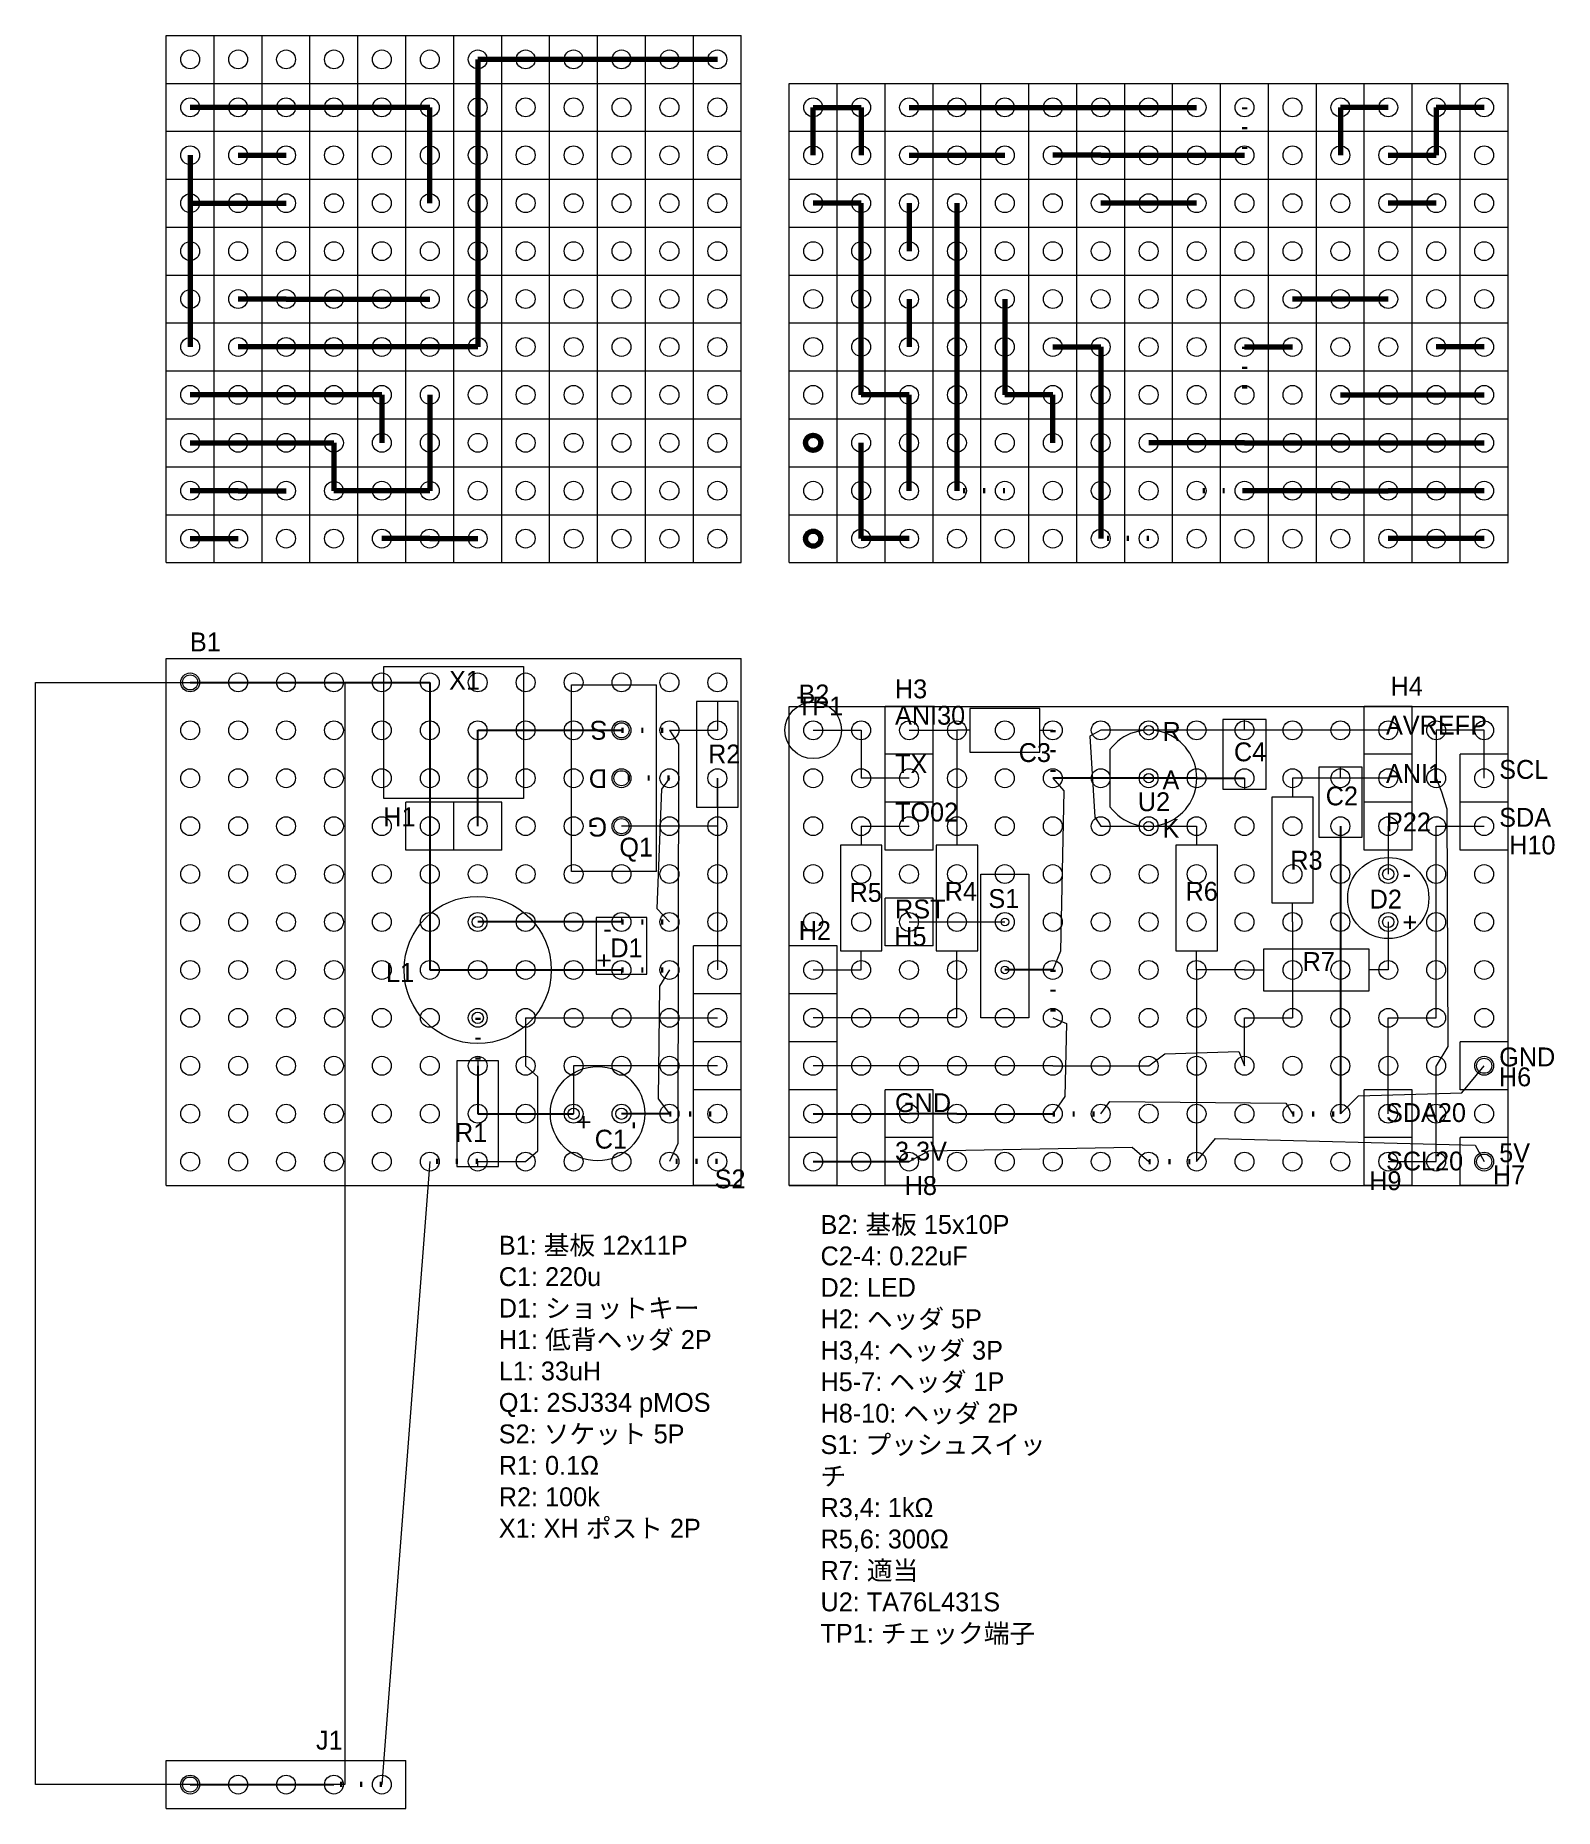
# Model space of a CAD drawing. Extents: x -8.2 to 72.3, y -34.3 to 59.7.
import ezdxf

# ---------------------------------------------------------------- set-up
doc = ezdxf.new("R2010")
doc.units = 0
doc.linetypes.add('DOTTINY', pattern=[0.9525, 0, -0.9525])
doc.layers.get('0').update_dxf_attribs({"linetype": 'CONTINUOUS', "lineweight": 9})
doc.layers.add('0_GND', color=7, linetype='CONTINUOUS', lineweight=15)
doc.layers.add('condenser', color=5, linetype='CONTINUOUS', lineweight=15)
for name, color, linetype, lineweight, true_color in [('0_wire', 92, 'CONTINUOUS', 15, 0x00b900), ('3.3V line', 40, 'CONTINUOUS', 15, 0xffaa00), ('diode', 212, 'CONTINUOUS', 15, 0xd100d1), ('micon', 216, 'CONTINUOUS', 15, 0x800080), ('resister', 132, 'CONTINUOUS', 15, 0x00bebe), ('socket_header', 56, 'CONTINUOUS', 15, 0x808000), ('terminal', 16, 'CONTINUOUS', 15, 0x800000), ('universal_board', 253, 'CONTINUOUS', 15, 0xa0a0a4)]:
    doc.layers.add(name, color=color, linetype=linetype, lineweight=lineweight, true_color=true_color)
doc.styles.add('kst32b', font='kst32b')
doc.styles.add('unicode', font='unicode')

msp = doc.modelspace()

# ---------------------------------------------------------------- linework, layer by layer
at = {"layer": '0_GND', "lineweight": 200}
for p, q in [((15.24, 58.42), (15.24, 50.8)), ((25.4, 58.42), (15.24, 58.42)), ((27.94, 58.42), (25.4, 58.42)), ((48.26, 53.34), (45.72, 53.34)), ((50.8, 53.34), (53.34, 53.34)), ((15.24, 50.8), (15.24, 48.26)), ((15.24, 48.26), (15.24, 43.18)), ((5.08, 43.18), (2.54, 43.18)), ((15.24, 43.18), (5.08, 43.18)), ((55.88, 43.18), (58.42, 43.18)), ((2.54, 35.56), (0, 35.56)), ((2.54, 35.56), (5.08, 35.56))]:
    msp.add_line(p, q, dxfattribs=at)
at = {"layer": '0_GND', "linetype": 'DOTTINY', "lineweight": 200}
for p, q in [((55.88, 55.88), (55.88, 53.34)), ((55.88, 43.18), (55.88, 40.64)), ((43.18, 35.56), (40.64, 35.56)), ((55.88, 35.56), (53.34, 35.56))]:
    msp.add_line(p, q, dxfattribs=at)
at = {"layer": '0_GND', "linetype": 'CONTINUOUS', "lineweight": 200}
for p, q in [((48.26, 53.34), (50.8, 53.34)), ((53.34, 53.34), (55.88, 53.34)), ((40.64, 50.8), (40.64, 35.56)), ((58.42, 35.56), (55.88, 35.56)), ((60.96, 35.56), (58.42, 35.56)), ((60.96, 35.56), (63.5, 35.56)), ((66.04, 35.56), (63.5, 35.56)), ((68.58, 35.56), (66.04, 35.56))]:
    msp.add_line(p, q, dxfattribs=at)
at = {"layer": '0_GND', "lineweight": 25}
for p, q in [((0, 25.4), (2.54, 25.4)), ((2.54, 25.4), (12.7, 25.4)), ((12.7, 25.4), (12.7, 17.78)), ((50.8, 20.32), (48.26, 20.32)), ((53.34, 20.32), (55.88, 20.32)), ((12.7, 17.78), (12.7, 15.24)), ((12.7, 15.24), (12.7, 10.16)), ((12.7, 10.16), (22.86, 10.16)), ((45.72, 10.16), (43.18, 10.16))]:
    msp.add_line(p, q, dxfattribs=at)
at = {"layer": '0_GND', "linetype": 'DOTTINY', "lineweight": 70}
for p, q in [((45.72, 22.86), (45.72, 20.32)), ((22.86, 10.16), (25.4, 10.16)), ((45.72, 10.16), (45.72, 7.62)), ((25.4, 2.54), (27.94, 2.54)), ((45.72, 2.54), (48.26, 2.54)), ((58.42, 2.54), (60.96, 2.54))]:
    msp.add_line(p, q, dxfattribs=at)
at = {"layer": '0_GND', "linetype": 'CONTINUOUS', "lineweight": 25}
for p, q in [((48.26, 20.32), (45.72, 20.32)), ((53.34, 20.32), (50.8, 20.32)), ((60.96, 17.78), (60.96, 2.54)), ((25.4, 2.54), (22.86, 2.54)), ((33.02, 2.54), (35.56, 2.54)), ((35.56, 2.54), (38.1, 2.54)), ((40.64, 2.54), (38.1, 2.54)), ((40.64, 2.54), (43.18, 2.54)), ((43.18, 2.54), (45.72, 2.54))]:
    msp.add_line(p, q, dxfattribs=at)
at = {"layer": '0_GND', "lineweight": 200}
msp.add_circle((33.02, 38.1), 0.4, dxfattribs=at)
at = {"layer": '0_GND'}
msp.add_circle((68.58, 5.08), 0.4, dxfattribs=at)
at = {"layer": '0_wire', "lineweight": 200}
for p, q in [((33.02, 53.34), (33.02, 55.88)), ((33.02, 55.88), (35.56, 55.88)), ((35.56, 55.88), (35.56, 53.34)), ((50.8, 55.88), (53.34, 55.88)), ((63.5, 55.88), (60.96, 55.88)), ((60.96, 55.88), (60.96, 53.34)), ((68.58, 55.88), (66.04, 55.88)), ((66.04, 55.88), (66.04, 53.34)), ((0, 53.34), (0, 43.18)), ((2.54, 53.34), (5.08, 53.34)), ((38.1, 53.34), (40.64, 53.34)), ((40.64, 53.34), (43.18, 53.34)), ((63.5, 53.34), (66.04, 53.34)), ((0, 50.8), (2.54, 50.8)), ((2.54, 50.8), (5.08, 50.8)), ((35.56, 50.8), (33.02, 50.8)), ((35.56, 40.64), (35.56, 50.8)), ((38.1, 50.8), (38.1, 48.26)), ((50.8, 50.8), (48.26, 50.8)), ((53.34, 50.8), (50.8, 50.8)), ((66.04, 50.8), (63.5, 50.8)), ((5.08, 45.72), (2.54, 45.72)), ((5.08, 45.72), (7.62, 45.72)), ((7.62, 45.72), (10.16, 45.72)), ((10.16, 45.72), (12.7, 45.72)), ((38.1, 45.72), (38.1, 43.18)), ((43.18, 45.72), (43.18, 40.64)), ((63.5, 45.72), (58.42, 45.72)), ((68.58, 43.18), (66.04, 43.18)), ((10.16, 40.64), (0, 40.64)), ((10.16, 40.64), (10.16, 38.1)), ((12.7, 40.64), (12.7, 38.1)), ((38.1, 40.64), (35.56, 40.64)), ((38.1, 35.56), (38.1, 40.64)), ((45.72, 40.64), (43.18, 40.64)), ((45.72, 38.1), (45.72, 40.64)), ((60.96, 40.64), (68.58, 40.64)), ((0, 38.1), (7.62, 38.1)), ((7.62, 38.1), (7.62, 35.56)), ((12.7, 38.1), (12.7, 35.56)), ((35.56, 33.02), (35.56, 38.1)), ((55.88, 38.1), (50.8, 38.1)), ((55.88, 38.1), (60.96, 38.1)), ((60.96, 38.1), (66.04, 38.1)), ((66.04, 38.1), (68.58, 38.1)), ((12.7, 35.56), (7.62, 35.56)), ((12.7, 33.02), (10.16, 33.02)), ((12.7, 33.02), (15.24, 33.02)), ((38.1, 33.02), (35.56, 33.02))]:
    msp.add_line(p, q, dxfattribs=at)
at = {"layer": '0_wire'}
for p, q in [((33.02, 22.86), (35.56, 22.86)), ((35.56, 22.86), (35.56, 20.32)), ((38.1, 22.86), (40.64, 22.86)), ((40.64, 22.86), (40.64, 20.32)), ((50.8, 22.86), (48.26, 22.86)), ((68.58, 22.86), (66.04, 22.86)), ((66.04, 22.86), (66.04, 20.32)), ((68.58, 20.32), (68.58, 22.86)), ((27.94, 20.32), (27.94, 10.16)), ((38.1, 20.32), (35.56, 20.32)), ((60.96, 20.32), (58.42, 20.32)), ((63.5, 20.32), (60.96, 20.32)), ((25.4, 17.78), (22.86, 17.78)), ((27.94, 17.78), (25.4, 17.78)), ((35.56, 17.78), (38.1, 17.78)), ((48.26, 17.78), (50.8, 17.78)), ((50.8, 17.78), (53.34, 17.78)), ((63.5, 17.78), (63.5, 15.24)), ((66.04, 7.62), (66.04, 17.78)), ((66.04, 17.78), (68.58, 17.78)), ((38.1, 12.7), (43.18, 12.7)), ((58.42, 12.7), (58.42, 7.62)), ((63.5, 12.7), (63.5, 10.16)), ((33.02, 10.16), (35.56, 10.16)), ((17.78, 7.62), (27.94, 7.62)), ((40.64, 7.62), (33.02, 7.62)), ((55.88, 5.08), (55.88, 7.62)), ((55.88, 7.62), (58.42, 7.62)), ((63.5, 2.54), (63.5, 7.62)), ((63.5, 7.62), (66.04, 7.62)), ((27.94, 5.08), (20.32, 5.08)), ((20.32, 5.08), (20.32, 2.54)), ((35.56, 5.08), (33.02, 5.08)), ((40.64, 5.08), (35.56, 5.08)), ((45.72, 5.08), (40.64, 5.08)), ((45.72, 5.08), (50.8, 5.08)), ((66.04, 0), (66.04, 5.08)), ((15.24, 0), (17.78, 0)), ((63.5, 0), (66.04, 0))]:
    msp.add_line(p, q, dxfattribs=at)
at = {"layer": '0_wire', "linetype": 'DOTTINY', "lineweight": 70}
for p, q in [((25.4, 20.32), (22.86, 20.32)), ((22.86, 12.7), (25.4, 12.7)), ((15.24, 7.62), (15.24, 5.08)), ((15.24, 0), (12.7, 0)), ((10.16, -33.02), (7.62, -33.02))]:
    msp.add_line(p, q, dxfattribs=at)
at = {"layer": '0_wire', "lineweight": 25}
for p, q in [((17.78, 12.7), (15.24, 12.7)), ((15.24, 5.08), (15.24, 2.54)), ((15.24, 2.54), (20.32, 2.54))]:
    msp.add_line(p, q, dxfattribs=at)
at = {"layer": '0_wire', "linetype": 'CONTINUOUS', "lineweight": 25}
for p, q in [((20.32, 12.7), (17.78, 12.7)), ((22.86, 12.7), (20.32, 12.7)), ((0, -33.02), (7.62, -33.02))]:
    msp.add_line(p, q, dxfattribs=at)
at = {"layer": '0_wire', "linetype": 'CONTINUOUS', "lineweight": 15}
msp.add_line((17.78, 7.62), (17.78, 5.08), dxfattribs=at)
at = {"layer": '0_wire', "lineweight": 200}
msp.add_lwpolyline([(38.1, 55.88), (45.72, 55.88), (50.8, 55.88)], dxfattribs=at)
at = {"layer": '0_wire'}
msp.add_lwpolyline([(63.5, 22.86), (55.88, 22.86), (50.8, 22.86)], dxfattribs=at)
at = {"layer": '3.3V line', "lineweight": 200}
for p, q in [((2.54, 55.88), (0, 55.88)), ((5.08, 55.88), (2.54, 55.88)), ((12.7, 55.88), (5.08, 55.88)), ((12.7, 50.8), (12.7, 55.88)), ((45.72, 43.18), (48.26, 43.18)), ((48.26, 43.18), (48.26, 33.02)), ((0, 33.02), (2.54, 33.02))]:
    msp.add_line(p, q, dxfattribs=at)
at = {"layer": '3.3V line', "linetype": 'DOTTINY', "lineweight": 200}
msp.add_line((50.8, 33.02), (48.26, 33.02), dxfattribs=at)
at = {"layer": '3.3V line', "linetype": 'CONTINUOUS', "lineweight": 200}
for p, q in [((66.04, 33.02), (63.5, 33.02)), ((68.58, 33.02), (66.04, 33.02))]:
    msp.add_line(p, q, dxfattribs=at)
at = {"layer": '3.3V line', "lineweight": 25}
for p, q in [((15.24, 17.78), (15.24, 22.86)), ((15.24, 22.86), (22.86, 22.86))]:
    msp.add_line(p, q, dxfattribs=at)
at = {"layer": '3.3V line', "linetype": 'DOTTINY', "lineweight": 70}
for p, q in [((22.86, 22.86), (25.4, 22.86)), ((27.94, 0), (25.4, 0)), ((50.8, 0), (53.34, 0))]:
    msp.add_line(p, q, dxfattribs=at)
at = {"layer": '3.3V line'}
for p, q in [((25.4, 22.86), (27.94, 22.86)), ((53.34, 10.16), (53.34, 0)), ((55.88, 10.16), (53.34, 10.16))]:
    msp.add_line(p, q, dxfattribs=at)
at = {"layer": '3.3V line', "linetype": 'CONTINUOUS', "lineweight": 25}
for p, q in [((33.02, 0), (35.56, 0)), ((35.56, 0), (38.1, 0))]:
    msp.add_line(p, q, dxfattribs=at)
at = {"layer": '3.3V line', "lineweight": 200}
msp.add_circle((33.02, 33.02), 0.4, dxfattribs=at)
at = {"layer": '3.3V line'}
msp.add_circle((68.58, 0), 0.4, dxfattribs=at)
at = {"layer": 'condenser'}
for p, q in [((45.03, 24.01), (41.33, 24.01)), ((41.33, 24.01), (41.33, 21.71)), ((45.03, 21.71), (45.03, 24.01)), ((41.33, 22.86), (40.64, 22.86)), ((45.03, 22.86), (45.72, 22.86)), ((57.03, 23.44), (54.73, 23.44)), ((54.73, 23.44), (54.73, 19.74)), ((55.88, 22.86), (55.88, 23.44)), ((57.03, 19.74), (57.03, 23.44)), ((41.33, 21.71), (45.03, 21.71)), ((62.11, 20.9), (59.81, 20.9)), ((59.81, 20.9), (59.81, 17.2)), ((60.96, 20.32), (60.96, 20.9)), ((62.11, 17.2), (62.11, 20.9)), ((54.73, 19.74), (57.03, 19.74)), ((55.88, 20.32), (55.88, 19.74)), ((59.81, 17.2), (62.11, 17.2)), ((60.96, 17.78), (60.96, 17.2))]:
    msp.add_line(p, q, dxfattribs=at)
for centre, radius in [((15.24, 10.16), 3.9), ((15.24, 12.7), 0.3), ((15.24, 7.62), 0.3), ((21.59, 2.54), 2.5), ((20.32, 2.54), 0.3), ((22.86, 2.54), 0.3)]:
    msp.add_circle(centre, radius, dxfattribs=at)
at = {"layer": 'diode'}
for p, q in [((21.51, 12.93), (21.51, 9.93)), ((24.21, 12.93), (21.51, 12.93)), ((22.86, 12.93), (22.86, 12.7)), ((24.21, 9.93), (24.21, 12.93)), ((21.51, 9.93), (24.21, 9.93)), ((22.86, 10.16), (22.86, 9.93))]:
    msp.add_line(p, q, dxfattribs=at)
for centre, radius in [((63.5, 13.97), 2.15), ((63.5, 15.24), 0.3), ((63.5, 12.7), 0.3)]:
    msp.add_circle(centre, radius, dxfattribs=at)
at = {"layer": 'micon'}
for p, q in [((20.21, 15.37), (20.21, 25.27)), ((20.21, 25.27), (24.71, 25.27)), ((24.71, 15.37), (24.71, 25.27)), ((48.75, 21.837), (48.75, 18.803)), ((24.71, 15.37), (20.21, 15.37))]:
    msp.add_line(p, q, dxfattribs=at)
for centre, radius in [((22.86, 22.86), 0.4), ((50.8, 22.86), 0.25), ((22.86, 20.32), 0.4), ((50.8, 20.32), 0.25), ((22.86, 17.78), 0.4), ((50.8, 17.78), 0.25)]:
    msp.add_circle(centre, radius, dxfattribs=at)
msp.add_arc((50.8, 20.32), 2.55, 216.49377, 143.50623, dxfattribs=at)
at = {"layer": 'resister'}
for p, q in [((29.04, 24.39), (26.84, 24.39)), ((26.84, 24.39), (26.84, 18.79)), ((27.94, 24.39), (27.94, 22.86)), ((29.04, 18.79), (29.04, 24.39)), ((27.94, 18.79), (27.94, 20.32)), ((40.64, 20.32), (40.64, 16.77)), ((58.42, 20.32), (58.42, 19.31)), ((59.52, 19.31), (57.32, 19.31)), ((57.32, 19.31), (57.32, 13.71)), ((59.52, 13.71), (59.52, 19.31)), ((26.84, 18.79), (29.04, 18.79)), ((35.56, 17.78), (35.56, 16.77)), ((53.34, 17.78), (53.34, 16.77)), ((36.66, 16.77), (34.46, 16.77)), ((34.46, 16.77), (34.46, 11.17)), ((36.66, 11.17), (36.66, 16.77)), ((41.74, 16.77), (39.54, 16.77)), ((39.54, 16.77), (39.54, 11.17)), ((41.74, 11.17), (41.74, 16.77)), ((54.44, 16.77), (52.24, 16.77)), ((52.24, 16.77), (52.24, 11.17)), ((54.44, 11.17), (54.44, 16.77)), ((41.91, 15.24), (44.45, 15.24)), ((41.91, 7.62), (41.91, 15.24)), ((44.45, 15.24), (44.45, 7.62)), ((57.32, 13.71), (59.52, 13.71)), ((58.42, 12.7), (58.42, 13.71)), ((34.46, 11.17), (36.66, 11.17)), ((35.56, 10.16), (35.56, 11.17)), ((39.54, 11.17), (41.74, 11.17)), ((40.64, 7.62), (40.64, 11.17)), ((52.24, 11.17), (54.44, 11.17)), ((53.34, 10.16), (53.34, 11.17)), ((62.49, 11.26), (56.89, 11.26)), ((56.89, 11.26), (56.89, 9.06)), ((62.49, 9.06), (62.49, 11.26)), ((55.88, 10.16), (56.89, 10.16)), ((63.5, 10.16), (62.49, 10.16)), ((56.89, 9.06), (62.49, 9.06)), ((44.45, 7.62), (41.91, 7.62)), ((16.34, 5.34), (14.14, 5.34)), ((14.14, 5.34), (14.14, -0.26)), ((15.24, 5.34), (15.24, 5.08)), ((16.34, -0.26), (16.34, 5.34)), ((12.7, 0), (10.16, -33.02)), ((15.24, -0.26), (15.24, 0)), ((14.14, -0.26), (16.34, -0.26))]:
    msp.add_line(p, q, dxfattribs=at)
for points in [[(25.4, 22.86), (25.883, 22.128), (25.839, 0.964), (25.4, 0)], [(48.26, 22.86), (47.685, 22.554), (47.953, 18.265), (48.26, 17.78)], [(25.4, 20.32), (24.984, 19.744), (24.734, 13.412), (25.4, 12.7)], [(45.72, 20.32), (46.307, 19.646), (46.133, 11.154), (45.72, 10.16)], [(66.04, 20.32), (66.319, 19.608), (66.6, 18.707), (66.657, 6.096), (66.04, 5.08)], [(25.4, 10.16), (24.871, 9.302), (24.795, 3.327), (25.4, 2.54)], [(45.72, 7.62), (46.437, 7.322), (46.35, 3.446), (45.72, 2.54)], [(50.8, 5.08), (51.662, 5.711), (55.582, 5.841), (55.88, 5.08)], [(17.78, 0), (18.419, 0.573), (18.419, 4.499), (17.78, 5.08)], [(60.96, 2.54), (61.915, 3.479), (67.406, 3.647), (68.58, 5.08)], [(48.26, 2.54), (48.746, 3.185), (58.065, 3.098), (58.42, 2.54)], [(53.34, 0), (54.348, 1.225), (68.109, 0.877), (68.58, 0)], [(38.1, 0), (39.153, 0.565), (49.919, 0.766), (50.8, 0)]]:
    msp.add_lwpolyline(points, dxfattribs=at)
for centre in [(43.18, 12.7), (43.18, 10.16)]:
    msp.add_circle(centre, 0.2, dxfattribs=at)
at = {"layer": 'socket_header'}
for p, q in [((36.83, 21.59), (36.83, 24.13)), ((39.37, 24.13), (36.83, 24.13)), ((39.37, 21.59), (39.37, 24.13)), ((62.23, 21.59), (62.23, 24.13)), ((64.77, 24.13), (62.23, 24.13)), ((64.77, 21.59), (64.77, 24.13)), ((36.83, 19.05), (36.83, 21.59)), ((39.37, 21.59), (36.83, 21.59)), ((39.37, 21.59), (36.83, 21.59)), ((39.37, 19.05), (39.37, 21.59)), ((62.23, 19.05), (62.23, 21.59)), ((64.77, 21.59), (62.23, 21.59)), ((64.77, 21.59), (62.23, 21.59)), ((64.77, 19.05), (64.77, 21.59)), ((67.31, 19.05), (67.31, 21.59)), ((69.85, 21.59), (67.31, 21.59)), ((69.85, 19.05), (69.85, 21.59)), ((11.43, 16.51), (11.43, 19.05)), ((13.97, 19.05), (11.43, 19.05)), ((13.97, 16.51), (13.97, 19.05)), ((13.97, 16.51), (13.97, 19.05)), ((16.51, 19.05), (13.97, 19.05)), ((16.51, 16.51), (16.51, 19.05)), ((36.83, 16.51), (36.83, 19.05)), ((39.37, 19.05), (36.83, 19.05)), ((39.37, 19.05), (36.83, 19.05)), ((39.37, 16.51), (39.37, 19.05)), ((64.77, 19.05), (62.23, 19.05)), ((62.23, 16.51), (62.23, 19.05)), ((64.77, 19.05), (62.23, 19.05)), ((64.77, 16.51), (64.77, 19.05)), ((67.31, 16.51), (67.31, 19.05)), ((69.85, 19.05), (67.31, 19.05)), ((69.85, 19.05), (67.31, 19.05)), ((69.85, 16.51), (69.85, 19.05)), ((13.97, 16.51), (11.43, 16.51)), ((16.51, 16.51), (13.97, 16.51)), ((39.37, 16.51), (36.83, 16.51)), ((64.77, 16.51), (62.23, 16.51)), ((69.85, 16.51), (67.31, 16.51)), ((36.83, 11.43), (36.83, 13.97)), ((39.37, 13.97), (36.83, 13.97)), ((39.37, 11.43), (39.37, 13.97)), ((26.67, 8.89), (26.67, 11.43)), ((29.21, 11.43), (26.67, 11.43)), ((29.21, 8.89), (29.21, 11.43)), ((31.75, 8.89), (31.75, 11.43)), ((34.29, 11.43), (31.75, 11.43)), ((34.29, 8.89), (34.29, 11.43)), ((39.37, 11.43), (36.83, 11.43)), ((26.67, 6.35), (26.67, 8.89)), ((29.21, 8.89), (26.67, 8.89)), ((29.21, 8.89), (26.67, 8.89)), ((29.21, 6.35), (29.21, 8.89)), ((31.75, 6.35), (31.75, 8.89)), ((34.29, 8.89), (31.75, 8.89)), ((34.29, 8.89), (31.75, 8.89)), ((34.29, 6.35), (34.29, 8.89)), ((26.67, 3.81), (26.67, 6.35)), ((29.21, 6.35), (26.67, 6.35)), ((29.21, 6.35), (26.67, 6.35)), ((29.21, 3.81), (29.21, 6.35)), ((31.75, 3.81), (31.75, 6.35)), ((34.29, 6.35), (31.75, 6.35)), ((34.29, 6.35), (31.75, 6.35)), ((34.29, 3.81), (34.29, 6.35)), ((67.31, 3.81), (67.31, 6.35)), ((69.85, 6.35), (67.31, 6.35)), ((69.85, 3.81), (69.85, 6.35)), ((26.67, 1.27), (26.67, 3.81)), ((29.21, 3.81), (26.67, 3.81)), ((29.21, 3.81), (26.67, 3.81)), ((29.21, 1.27), (29.21, 3.81)), ((31.75, 1.27), (31.75, 3.81)), ((34.29, 3.81), (31.75, 3.81)), ((34.29, 3.81), (31.75, 3.81)), ((34.29, 1.27), (34.29, 3.81)), ((36.83, 1.27), (36.83, 3.81)), ((39.37, 3.81), (36.83, 3.81)), ((39.37, 1.27), (39.37, 3.81)), ((62.23, 1.27), (62.23, 3.81)), ((64.77, 3.81), (62.23, 3.81)), ((64.77, 1.27), (64.77, 3.81)), ((69.85, 3.81), (67.31, 3.81)), ((26.67, -1.27), (26.67, 1.27)), ((29.21, 1.27), (26.67, 1.27)), ((29.21, 1.27), (26.67, 1.27)), ((29.21, -1.27), (29.21, 1.27)), ((31.75, -1.27), (31.75, 1.27)), ((34.29, 1.27), (31.75, 1.27)), ((34.29, 1.27), (31.75, 1.27)), ((34.29, -1.27), (34.29, 1.27)), ((36.83, -1.27), (36.83, 1.27)), ((39.37, 1.27), (36.83, 1.27)), ((39.37, 1.27), (36.83, 1.27)), ((39.37, -1.27), (39.37, 1.27)), ((62.23, -1.27), (62.23, 1.27)), ((64.77, 1.27), (62.23, 1.27)), ((64.77, 1.27), (62.23, 1.27)), ((64.77, -1.27), (64.77, 1.27)), ((67.31, -1.27), (67.31, 1.27)), ((69.85, 1.27), (67.31, 1.27)), ((69.85, -1.27), (69.85, 1.27)), ((29.21, -1.27), (26.67, -1.27)), ((34.29, -1.27), (31.75, -1.27)), ((39.37, -1.27), (36.83, -1.27)), ((64.77, -1.27), (62.23, -1.27)), ((69.85, -1.27), (67.31, -1.27))]:
    msp.add_line(p, q, dxfattribs=at)
at = {"layer": 'terminal'}
for p, q in [((-8.2, -33.02), (-8.2, 25.4)), ((-8.2, 25.4), (8.2, 25.4)), ((8.2, 25.4), (8.2, -33.02)), ((10.27, 19.24), (10.27, 26.24)), ((10.27, 26.24), (17.67, 26.24)), ((17.67, 26.24), (17.67, 19.24)), ((17.67, 19.24), (10.27, 19.24)), ((12.7, 17.78), (12.7, 19.24)), ((15.24, 17.78), (15.24, 19.24)), ((8.2, -33.02), (-8.2, -33.02))]:
    msp.add_line(p, q, dxfattribs=at)
for centre, radius in [((0, 25.4), 0.4), ((33.02, 22.86), 1.5), ((0, -33.02), 0.4)]:
    msp.add_circle(centre, radius, dxfattribs=at)
at = {"layer": 'universal_board'}
for p, q in [((-1.27, 31.75), (-1.27, 59.69)), ((-1.27, 59.69), (29.21, 59.69)), ((1.27, 31.75), (1.27, 59.69)), ((3.81, 31.75), (3.81, 59.69)), ((6.35, 31.75), (6.35, 59.69)), ((8.89, 31.75), (8.89, 59.69)), ((11.43, 31.75), (11.43, 59.69)), ((13.97, 31.75), (13.97, 59.69)), ((16.51, 31.75), (16.51, 59.69)), ((19.05, 31.75), (19.05, 59.69)), ((21.59, 31.75), (21.59, 59.69)), ((24.13, 31.75), (24.13, 59.69)), ((26.67, 31.75), (26.67, 59.69)), ((29.21, 31.75), (29.21, 59.69)), ((-1.27, 57.15), (29.21, 57.15)), ((31.75, 57.15), (69.85, 57.15)), ((31.75, 31.75), (31.75, 57.15)), ((34.29, 31.75), (34.29, 57.15)), ((36.83, 31.75), (36.83, 57.15)), ((39.37, 31.75), (39.37, 57.15)), ((41.91, 31.75), (41.91, 57.15)), ((44.45, 31.75), (44.45, 57.15)), ((46.99, 31.75), (46.99, 57.15)), ((49.53, 31.75), (49.53, 57.15)), ((52.07, 31.75), (52.07, 57.15)), ((54.61, 31.75), (54.61, 57.15)), ((57.15, 31.75), (57.15, 57.15)), ((59.69, 31.75), (59.69, 57.15)), ((62.23, 31.75), (62.23, 57.15)), ((64.77, 31.75), (64.77, 57.15)), ((67.31, 31.75), (67.31, 57.15)), ((69.85, 31.75), (69.85, 57.15)), ((-1.27, 54.61), (29.21, 54.61)), ((31.75, 54.61), (69.85, 54.61)), ((-1.27, 52.07), (29.21, 52.07)), ((31.75, 52.07), (69.85, 52.07)), ((-1.27, 49.53), (29.21, 49.53)), ((31.75, 49.53), (69.85, 49.53)), ((-1.27, 46.99), (29.21, 46.99)), ((31.75, 46.99), (69.85, 46.99)), ((-1.27, 44.45), (29.21, 44.45)), ((31.75, 44.45), (69.85, 44.45)), ((-1.27, 41.91), (29.21, 41.91)), ((31.75, 41.91), (69.85, 41.91)), ((-1.27, 39.37), (29.21, 39.37)), ((31.75, 39.37), (69.85, 39.37)), ((-1.27, 36.83), (29.21, 36.83)), ((31.75, 36.83), (69.85, 36.83)), ((-1.27, 34.29), (29.21, 34.29)), ((31.75, 34.29), (69.85, 34.29)), ((-1.27, 31.75), (29.21, 31.75)), ((31.75, 31.75), (69.85, 31.75)), ((-1.27, -1.27), (-1.27, 26.67)), ((-1.27, 26.67), (29.21, 26.67)), ((29.21, -1.27), (29.21, 26.67)), ((31.75, 24.13), (69.85, 24.13)), ((31.75, -1.27), (31.75, 24.13)), ((69.85, -1.27), (69.85, 24.13)), ((-1.27, -1.27), (29.21, -1.27)), ((31.75, -1.27), (69.85, -1.27)), ((-1.27, -34.29), (-1.27, -31.75)), ((-1.27, -31.75), (11.43, -31.75)), ((11.43, -34.29), (11.43, -31.75)), ((-1.27, -34.29), (11.43, -34.29))]:
    msp.add_line(p, q, dxfattribs=at)
for centre in [(0, 58.42), (2.54, 58.42), (5.08, 58.42), (7.62, 58.42), (10.16, 58.42), (12.7, 58.42), (15.24, 58.42), (17.78, 58.42), (20.32, 58.42), (22.86, 58.42), (25.4, 58.42), (27.94, 58.42), (0, 55.88), (2.54, 55.88), (5.08, 55.88), (7.62, 55.88), (10.16, 55.88), (12.7, 55.88), (15.24, 55.88), (17.78, 55.88), (20.32, 55.88), (22.86, 55.88), (25.4, 55.88), (27.94, 55.88), (33.02, 55.88), (35.56, 55.88), (38.1, 55.88), (40.64, 55.88), (43.18, 55.88), (45.72, 55.88), (48.26, 55.88), (50.8, 55.88), (53.34, 55.88), (55.88, 55.88), (58.42, 55.88), (60.96, 55.88), (63.5, 55.88), (66.04, 55.88), (68.58, 55.88), (0, 53.34), (2.54, 53.34), (5.08, 53.34), (7.62, 53.34), (10.16, 53.34), (12.7, 53.34), (15.24, 53.34), (17.78, 53.34), (20.32, 53.34), (22.86, 53.34), (25.4, 53.34), (27.94, 53.34), (33.02, 53.34), (35.56, 53.34), (38.1, 53.34), (40.64, 53.34), (43.18, 53.34), (45.72, 53.34), (48.26, 53.34), (50.8, 53.34), (53.34, 53.34), (55.88, 53.34), (58.42, 53.34), (60.96, 53.34), (63.5, 53.34), (66.04, 53.34), (68.58, 53.34), (0, 50.8), (2.54, 50.8), (5.08, 50.8), (7.62, 50.8), (10.16, 50.8), (12.7, 50.8), (15.24, 50.8), (17.78, 50.8), (20.32, 50.8), (22.86, 50.8), (25.4, 50.8), (27.94, 50.8), (33.02, 50.8), (35.56, 50.8), (38.1, 50.8), (40.64, 50.8), (43.18, 50.8), (45.72, 50.8), (48.26, 50.8), (50.8, 50.8), (53.34, 50.8), (55.88, 50.8), (58.42, 50.8), (60.96, 50.8), (63.5, 50.8), (66.04, 50.8), (68.58, 50.8), (0, 48.26), (2.54, 48.26), (5.08, 48.26), (7.62, 48.26), (10.16, 48.26), (12.7, 48.26), (15.24, 48.26), (17.78, 48.26), (20.32, 48.26), (22.86, 48.26), (25.4, 48.26), (27.94, 48.26), (33.02, 48.26), (35.56, 48.26), (38.1, 48.26), (40.64, 48.26), (43.18, 48.26), (45.72, 48.26), (48.26, 48.26), (50.8, 48.26), (53.34, 48.26), (55.88, 48.26), (58.42, 48.26), (60.96, 48.26), (63.5, 48.26), (66.04, 48.26), (68.58, 48.26), (0, 45.72), (2.54, 45.72), (5.08, 45.72), (7.62, 45.72), (10.16, 45.72), (12.7, 45.72), (15.24, 45.72), (17.78, 45.72), (20.32, 45.72), (22.86, 45.72), (25.4, 45.72), (27.94, 45.72), (33.02, 45.72), (35.56, 45.72), (38.1, 45.72), (40.64, 45.72), (43.18, 45.72), (45.72, 45.72), (48.26, 45.72), (50.8, 45.72), (53.34, 45.72), (55.88, 45.72), (58.42, 45.72), (60.96, 45.72), (63.5, 45.72), (66.04, 45.72), (68.58, 45.72), (0, 43.18), (2.54, 43.18), (5.08, 43.18), (7.62, 43.18), (10.16, 43.18), (12.7, 43.18), (15.24, 43.18), (17.78, 43.18), (20.32, 43.18), (22.86, 43.18), (25.4, 43.18), (27.94, 43.18), (33.02, 43.18), (35.56, 43.18), (38.1, 43.18), (40.64, 43.18), (43.18, 43.18), (45.72, 43.18), (48.26, 43.18), (50.8, 43.18), (53.34, 43.18), (55.88, 43.18), (58.42, 43.18), (60.96, 43.18), (63.5, 43.18), (66.04, 43.18), (68.58, 43.18), (0, 40.64), (2.54, 40.64), (5.08, 40.64), (7.62, 40.64), (10.16, 40.64), (12.7, 40.64), (15.24, 40.64), (17.78, 40.64), (20.32, 40.64), (22.86, 40.64), (25.4, 40.64), (27.94, 40.64), (33.02, 40.64), (35.56, 40.64), (38.1, 40.64), (40.64, 40.64), (43.18, 40.64), (45.72, 40.64), (48.26, 40.64), (50.8, 40.64), (53.34, 40.64), (55.88, 40.64), (58.42, 40.64), (60.96, 40.64), (63.5, 40.64), (66.04, 40.64), (68.58, 40.64), (0, 38.1), (2.54, 38.1), (5.08, 38.1), (7.62, 38.1), (10.16, 38.1), (12.7, 38.1), (15.24, 38.1), (17.78, 38.1), (20.32, 38.1), (22.86, 38.1), (25.4, 38.1), (27.94, 38.1), (33.02, 38.1), (35.56, 38.1), (38.1, 38.1), (40.64, 38.1), (43.18, 38.1), (45.72, 38.1), (48.26, 38.1), (50.8, 38.1), (53.34, 38.1), (55.88, 38.1), (58.42, 38.1), (60.96, 38.1), (63.5, 38.1), (66.04, 38.1), (68.58, 38.1), (0, 35.56), (2.54, 35.56), (5.08, 35.56), (7.62, 35.56), (10.16, 35.56), (12.7, 35.56), (15.24, 35.56), (17.78, 35.56), (20.32, 35.56), (22.86, 35.56), (25.4, 35.56), (27.94, 35.56), (33.02, 35.56), (35.56, 35.56), (38.1, 35.56), (40.64, 35.56), (43.18, 35.56), (45.72, 35.56), (48.26, 35.56), (50.8, 35.56), (53.34, 35.56), (55.88, 35.56), (58.42, 35.56), (60.96, 35.56), (63.5, 35.56), (66.04, 35.56), (68.58, 35.56), (0, 33.02), (2.54, 33.02), (5.08, 33.02), (7.62, 33.02), (10.16, 33.02), (12.7, 33.02), (15.24, 33.02), (17.78, 33.02), (20.32, 33.02), (22.86, 33.02), (25.4, 33.02), (27.94, 33.02), (33.02, 33.02), (35.56, 33.02), (38.1, 33.02), (40.64, 33.02), (43.18, 33.02), (45.72, 33.02), (48.26, 33.02), (50.8, 33.02), (53.34, 33.02), (55.88, 33.02), (58.42, 33.02), (60.96, 33.02), (63.5, 33.02), (66.04, 33.02), (68.58, 33.02), (0, 25.4), (2.54, 25.4), (5.08, 25.4), (7.62, 25.4), (10.16, 25.4), (12.7, 25.4), (15.24, 25.4), (17.78, 25.4), (20.32, 25.4), (22.86, 25.4), (25.4, 25.4), (27.94, 25.4), (0, 22.86), (2.54, 22.86), (5.08, 22.86), (7.62, 22.86), (10.16, 22.86), (12.7, 22.86), (15.24, 22.86), (17.78, 22.86), (20.32, 22.86), (22.86, 22.86), (25.4, 22.86), (27.94, 22.86), (33.02, 22.86), (35.56, 22.86), (38.1, 22.86), (40.64, 22.86), (43.18, 22.86), (45.72, 22.86), (48.26, 22.86), (50.8, 22.86), (53.34, 22.86), (55.88, 22.86), (58.42, 22.86), (60.96, 22.86), (63.5, 22.86), (66.04, 22.86), (68.58, 22.86), (0, 20.32), (2.54, 20.32), (5.08, 20.32), (7.62, 20.32), (10.16, 20.32), (12.7, 20.32), (15.24, 20.32), (17.78, 20.32), (20.32, 20.32), (22.86, 20.32), (25.4, 20.32), (27.94, 20.32), (33.02, 20.32), (35.56, 20.32), (38.1, 20.32), (40.64, 20.32), (43.18, 20.32), (45.72, 20.32), (48.26, 20.32), (50.8, 20.32), (53.34, 20.32), (55.88, 20.32), (58.42, 20.32), (60.96, 20.32), (63.5, 20.32), (66.04, 20.32), (68.58, 20.32), (0, 17.78), (2.54, 17.78), (5.08, 17.78), (7.62, 17.78), (10.16, 17.78), (12.7, 17.78), (15.24, 17.78), (17.78, 17.78), (20.32, 17.78), (22.86, 17.78), (25.4, 17.78), (27.94, 17.78), (33.02, 17.78), (35.56, 17.78), (38.1, 17.78), (40.64, 17.78), (43.18, 17.78), (45.72, 17.78), (48.26, 17.78), (50.8, 17.78), (53.34, 17.78), (55.88, 17.78), (58.42, 17.78), (60.96, 17.78), (63.5, 17.78), (66.04, 17.78), (68.58, 17.78), (0, 15.24), (2.54, 15.24), (5.08, 15.24), (7.62, 15.24), (10.16, 15.24), (12.7, 15.24), (15.24, 15.24), (17.78, 15.24), (20.32, 15.24), (22.86, 15.24), (25.4, 15.24), (27.94, 15.24), (33.02, 15.24), (35.56, 15.24), (38.1, 15.24), (40.64, 15.24), (43.18, 15.24), (45.72, 15.24), (48.26, 15.24), (50.8, 15.24), (53.34, 15.24), (55.88, 15.24), (58.42, 15.24), (60.96, 15.24), (63.5, 15.24), (66.04, 15.24), (68.58, 15.24), (0, 12.7), (2.54, 12.7), (5.08, 12.7), (7.62, 12.7), (10.16, 12.7), (12.7, 12.7), (15.24, 12.7), (17.78, 12.7), (20.32, 12.7), (22.86, 12.7), (25.4, 12.7), (27.94, 12.7), (33.02, 12.7), (35.56, 12.7), (38.1, 12.7), (40.64, 12.7), (43.18, 12.7), (45.72, 12.7), (48.26, 12.7), (50.8, 12.7), (53.34, 12.7), (55.88, 12.7), (58.42, 12.7), (60.96, 12.7), (63.5, 12.7), (66.04, 12.7), (68.58, 12.7), (0, 10.16), (2.54, 10.16), (5.08, 10.16), (7.62, 10.16), (10.16, 10.16), (12.7, 10.16), (15.24, 10.16), (17.78, 10.16), (20.32, 10.16), (22.86, 10.16), (25.4, 10.16), (27.94, 10.16), (33.02, 10.16), (35.56, 10.16), (38.1, 10.16), (40.64, 10.16), (43.18, 10.16), (45.72, 10.16), (48.26, 10.16), (50.8, 10.16), (53.34, 10.16), (55.88, 10.16), (58.42, 10.16), (60.96, 10.16), (63.5, 10.16), (66.04, 10.16), (68.58, 10.16), (0, 7.62), (2.54, 7.62), (5.08, 7.62), (7.62, 7.62), (10.16, 7.62), (12.7, 7.62), (15.24, 7.62), (17.78, 7.62), (20.32, 7.62), (22.86, 7.62), (25.4, 7.62), (27.94, 7.62), (33.02, 7.62), (35.56, 7.62), (38.1, 7.62), (40.64, 7.62), (43.18, 7.62), (45.72, 7.62), (48.26, 7.62), (50.8, 7.62), (53.34, 7.62), (55.88, 7.62), (58.42, 7.62), (60.96, 7.62), (63.5, 7.62), (66.04, 7.62), (68.58, 7.62), (0, 5.08), (2.54, 5.08), (5.08, 5.08), (7.62, 5.08), (10.16, 5.08), (12.7, 5.08), (15.24, 5.08), (17.78, 5.08), (20.32, 5.08), (22.86, 5.08), (25.4, 5.08), (27.94, 5.08), (33.02, 5.08), (35.56, 5.08), (38.1, 5.08), (40.64, 5.08), (43.18, 5.08), (45.72, 5.08), (48.26, 5.08), (50.8, 5.08), (53.34, 5.08), (55.88, 5.08), (58.42, 5.08), (60.96, 5.08), (63.5, 5.08), (66.04, 5.08), (68.58, 5.08), (0, 2.54), (2.54, 2.54), (5.08, 2.54), (7.62, 2.54), (10.16, 2.54), (12.7, 2.54), (15.24, 2.54), (17.78, 2.54), (20.32, 2.54), (22.86, 2.54), (25.4, 2.54), (27.94, 2.54), (33.02, 2.54), (35.56, 2.54), (38.1, 2.54), (40.64, 2.54), (43.18, 2.54), (45.72, 2.54), (48.26, 2.54), (50.8, 2.54), (53.34, 2.54), (55.88, 2.54), (58.42, 2.54), (60.96, 2.54), (63.5, 2.54), (66.04, 2.54), (68.58, 2.54), (0, 0), (2.54, 0), (5.08, 0), (7.62, 0), (10.16, 0), (12.7, 0), (15.24, 0), (17.78, 0), (20.32, 0), (22.86, 0), (25.4, 0), (27.94, 0), (33.02, 0), (35.56, 0), (38.1, 0), (40.64, 0), (43.18, 0), (45.72, 0), (48.26, 0), (50.8, 0), (53.34, 0), (55.88, 0), (58.42, 0), (60.96, 0), (63.5, 0), (66.04, 0), (68.58, 0), (0, -33.02), (2.54, -33.02), (5.08, -33.02), (7.62, -33.02), (10.16, -33.02)]:
    msp.add_circle(centre, 0.5, dxfattribs=at)

# ---------------------------------------------------------------- texts
at = {"char_height": 1, "attachment_point": 4, "style": 'kst32b'}
for s, insert, width in [('B2: 基板 15x10P\\PC2-4: 0.22uF\\PD2: LED\\PH2: ヘッダ 5P\\PH3,4: ヘッダ 3P\\PH5-7: ヘッダ 1P\\PH8-10: ヘッダ 2P\\PS1: プッシュスイッチ\\PR3,4: 1kΩ\\PR5,6: 300Ω\\PR7: 適当\\PU2: TA76L431S\\PTP1: チェック端子\\P', (33.409, -14.224), 12.34222), ('B1: 基板 12x11P\\PC1: 220u\\PD1: ショットキー\\PH1: 低背ヘッダ 2P\\PL1: 33uH\\PQ1: 2SJ334 pMOS\\PS2: ソケット 5P\\PR1: 0.1Ω\\PR2: 100k\\PX1: XH ポスト 2P', (16.357, -11.961), 11.30111)]:
    msp.add_mtext(s, dxfattribs=dict(at, insert=insert, width=width))
at = {"layer": 'condenser', "char_height": 1, "attachment_point": 4, "line_spacing_factor": 1.54, "style": 'kst32b'}
for s, insert, width in [('C3', (43.913, 21.673), 1.27111), ('C4', (55.321, 21.712), 1.30667), ('C2', (60.185, 19.375), 1.30667), ('L1', (10.38, 10.022), 1.20222), ('C1', (21.441, 1.182), 1.20222)]:
    msp.add_mtext(s, dxfattribs=dict(at, insert=insert, width=width))
at = {"layer": 'condenser', "insert": (22.119, 1.701), "char_height": 1, "width": 0.41667, "attachment_point": 4, "rotation": 90, "line_spacing_factor": 1.54, "style": 'kst32b'}
msp.add_mtext('+\\P-', dxfattribs=at)
at = {"layer": 'diode', "char_height": 1, "attachment_point": 4, "line_spacing_factor": 1.54}
for s, insert, width, style in [('-\\P+', (64.257, 13.977), 0.41667, 'kst32b'), ('D2', (62.51, 13.913), 1.33333, 'unicode'), ('-', (21.898, 12.358), 0.41667, 'kst32b'), ('D1', (22.268, 11.328), 1.16667, 'kst32b')]:
    msp.add_mtext(s, dxfattribs=dict(at, insert=insert, width=width, style=style))
at = {"layer": 'diode', "insert": (21.915, 10.266), "char_height": 1, "width": 0.41667, "attachment_point": 4, "rotation": 90, "line_spacing_factor": 1.54, "style": 'kst32b'}
msp.add_mtext('+', dxfattribs=at)
at = {"layer": 'micon', "insert": (22.097, 20.304), "char_height": 1, "width": 0.48667, "attachment_point": 4, "rotation": 180, "line_spacing_factor": 1.54, "style": 'kst32b'}
msp.add_mtext('G\\PD\\PS', dxfattribs=at)
at = {"layer": 'micon', "char_height": 1, "attachment_point": 4, "line_spacing_factor": 1.54}
for s, insert, width, style in [('R\\PA\\PK', (51.534, 20.232), 0.48667, 'kst32b'), ('U2', (50.227, 19.069), 1.20222, 'kst32b'), ('Q1', (22.747, 16.532), 1.22222, 'unicode')]:
    msp.add_mtext(s, dxfattribs=dict(at, insert=insert, width=width, style=style))
at = {"layer": 'resister', "char_height": 1, "attachment_point": 4, "line_spacing_factor": 1.54, "style": 'kst32b'}
for s, insert, width in [('R2', (27.45, 21.606), 1.30667), ('R3', (58.308, 15.967), 1.27111), ('R5', (34.948, 14.259), 1.27111), ('R4', (39.992, 14.326), 1.30667), ('S1', (42.307, 13.936), 1.16667), ('R6', (52.754, 14.32), 1.27111), ('R7', (58.959, 10.604), 1.30667), ('R1', (14.036, 1.544), 1.20222)]:
    msp.add_mtext(s, dxfattribs=dict(at, insert=insert, width=width))
at = {"layer": 'socket_header', "char_height": 1, "attachment_point": 4, "line_spacing_factor": 1.54, "style": 'kst32b'}
for s, insert, width in [('H3', (37.351, 25.05), 1.16667), ('H4', (63.624, 25.196), 1.20222), ('ANI30\\PTX\\PTO02\\P\\PRST\\P\\P\\P\\PGND\\P3.3V', (37.357, 12.1), 3.41667), ('AVREFP\\PANI1\\PP22\\P\\P\\P\\P\\P\\PSDA20\\PSCL20', (63.378, 11.576), 4.58667), ('SCL', (69.378, 20.781), 2.09111), ('H1', (10.23, 18.273), 1.09778), ('SDA', (69.378, 18.241), 2.05556), ('H2', (32.254, 12.248), 1.20222), ('H5', (37.316, 11.925), 1.16667), ('GND', (69.378, 5.541), 2.02111), ('H6', (69.364, 4.485), 1.16667), ('5V', (69.378, 0.461), 1.27111), ('S2', (27.797, -0.923), 1.27111), ('H8', (37.871, -1.276), 1.20222), ('H9', (62.488, -1.018), 1.16667), ('H7', (69.044, -0.7), 1.20222)]:
    msp.add_mtext(s, dxfattribs=dict(at, insert=insert, width=width))
at = {"layer": 'socket_header', "insert": (69.91, 16.772), "char_height": 1, "width": 1.77778, "attachment_point": 4, "style": 'kst32b'}
msp.add_mtext('H10', dxfattribs=at)
at = {"layer": 'terminal', "char_height": 1, "attachment_point": 4, "line_spacing_factor": 1.54}
for s, insert, width, style in [('X1', (13.723, 25.512), 1.22222, 'unicode'), ('TP1', (32.155, 24.146), 2.02222, 'kst32b'), ('J1', (6.67, -30.674), 0.88889, 'unicode')]:
    msp.add_mtext(s, dxfattribs=dict(at, insert=insert, width=width, style=style))
at = {"layer": 'universal_board', "char_height": 1, "attachment_point": 4, "line_spacing_factor": 1.54, "style": 'kst32b'}
for s, insert, width in [('B1', (-0.013, 27.546), 1.20222), ('B2', (32.241, 24.785), 1.30667)]:
    msp.add_mtext(s, dxfattribs=dict(at, insert=insert, width=width))

doc.saveas('drawing.dxf')
